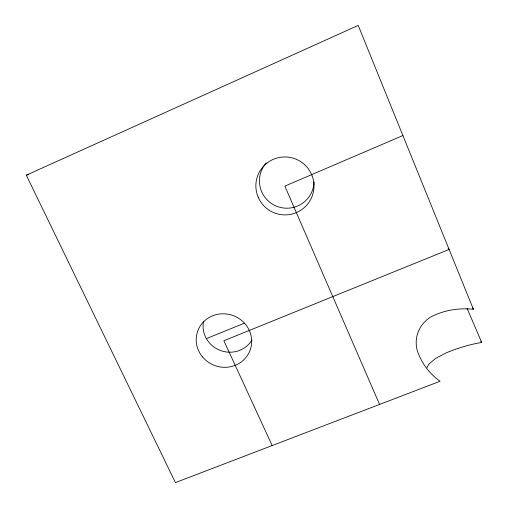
<?xml version="1.0" encoding="UTF-8"?>
<svg xmlns="http://www.w3.org/2000/svg" width="508" height="508" viewBox="0 0 508 508"><rect width="100%" height="100%" fill="white"/><g stroke="black" fill="none" stroke-linecap="round" stroke-linejoin="round"><path stroke-width="0.76" d="M427.044 367.659L428.695 364.23L435.4 358.565L445.694 353.092A65.684 25.864 -19.5 0 1 481.698 342.468L467.087 308.324M26.302 175.19L358.216 25.4L473.392 309.289C458.591 307.715 443.421 310.236 430.244 317.271C419.195 324.612 413.963 337.026 417.106 350.006A66.643 62.649 -14.8 0 0 440.074 381.26L175.425 482.6L26.302 175.19L28.518 174.631M402.901 135.547L284.867 186.119L379.565 404.431M206.172 338.709L244.278 323.209M448.069 248.298L449.123 249.466L223.882 340.741L272.161 445.56M480.797 341.16L481.698 342.468M472.688 307.975L473.392 309.289M251.968 339.979A26.289 25.184 20.2 0 1 220.262 350.431A26.289 25.184 20.2 0 1 203.479 321.608M314.09 181.953A27.356 27.267 24.8 0 1 276.695 206.273A27.356 27.267 24.8 0 1 266.211 162.903M202.336 356.718A27.889 26.619 20.1 0 0 249.815 350.971A27.889 26.619 20.1 0 0 219.672 313.995A27.889 26.619 20.1 0 0 202.336 356.718M258.178 197.174A29.089 28.962 23.1 0 0 308.153 203.429A29.089 28.962 23.1 0 0 288.461 157.169A29.089 28.962 23.1 0 0 258.178 197.174"/></g></svg>
